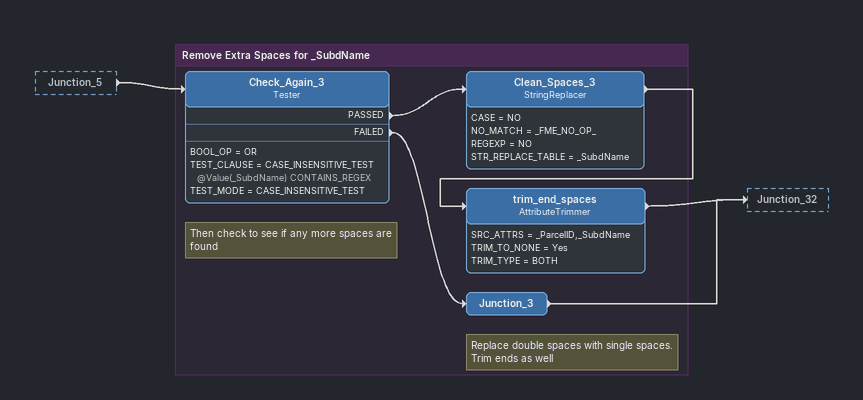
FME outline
Junction_5 [outside]
    -> Check_Again_3

Bookmark: Remove Extra Spaces for _SubdName
Note: Then check to see if any more spaces are found
Check_Again_3: Tester
    BOOL_OP = OR
    TEST_CLAUSE = CASE_INSENSITIVE_TEST @Value(_SubdName) CONTAINS_REGEX
    TEST_MODE = CASE_INSENSITIVE_TEST
    PASSED -> Clean_Spaces_3
    FAILED -> Junction_3
Clean_Spaces_3: StringReplacer
    CASE = NO
    NO_MATCH = _FME_NO_OP_
    REGEXP = NO
    STR_REPLACE_TABLE = _SubdName
    -> trim_end_spaces
Note: Replace double spaces with single spaces. Trim ends as well
trim_end_spaces: AttributeTrimmer
    SRC_ATTRS = _ParcelID,_SubdName
    TRIM_TO_NONE = Yes
    TRIM_TYPE = BOTH
    -> Junction_32
Junction_3
    -> Junction_32
